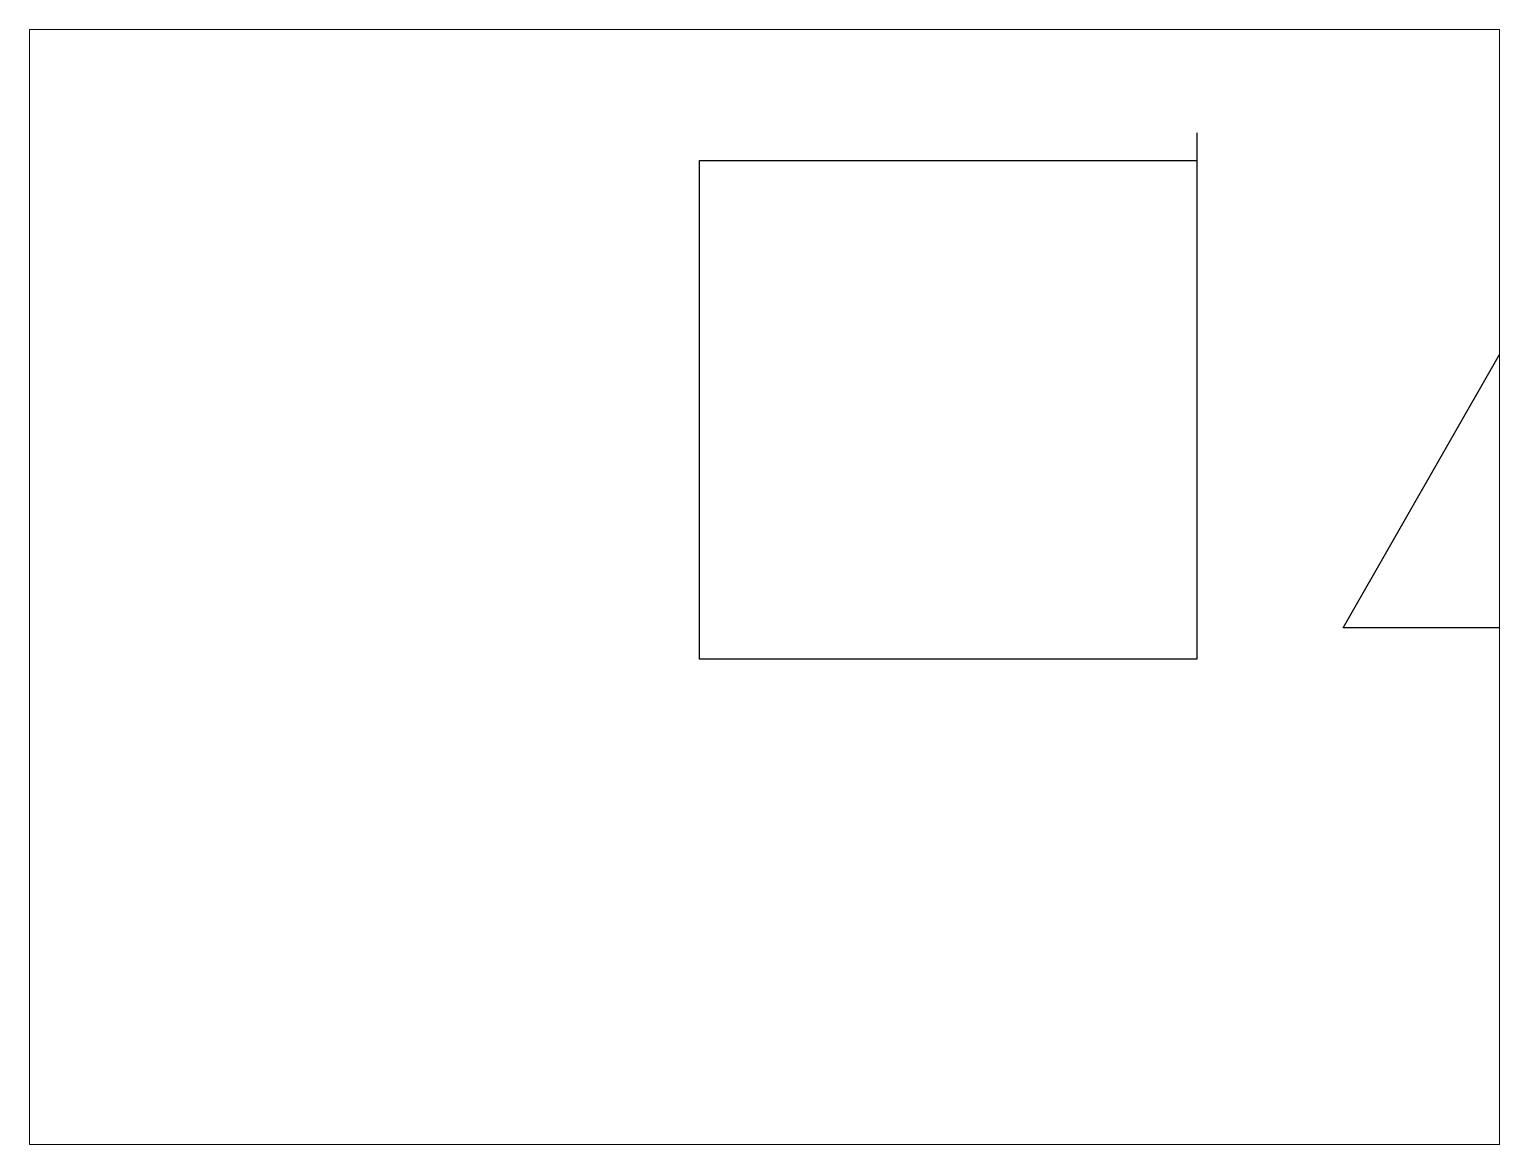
# Paper-space layout 'Layout1' of a CAD drawing. Header units: millimetres. Extents: x 26 to 231, y 20 to 176.
# The model-space entities are those that its viewports show. They can reach past a viewport. Long polylines and large blocks are cut down to what shows.
import ezdxf

# ---------------------------------------------------------------- set-up
doc = ezdxf.new("R2010")
doc.units = ezdxf.units.MM

msp = doc.modelspace()

# ---------------------------------------------------------------- linework, layer by layer
for p, q in [((2856.2, 1263.1), (3602.5, 2567.4)), ((2494.7, 2485.9), (2494.7, 1185.9)), ((1266.8, 1185.9), (1266.8, 2418)), ((1266.8, 2418), (2494.7, 2418)), ((4356.2, 1263.1), (2856.2, 1263.1)), ((2494.7, 1185.9), (1266.8, 1185.9))]:
    msp.add_line(p, q)

psp = doc.layouts.get("Layout1")

# ---------------------------------------------------------------- viewports
at = {"layer": '0'}
psp.add_viewport(center=(128.5, 97.5), size=(205.6, 156), view_center_point=(1427.06, 1364.25), view_height=2755.1691, dxfattribs=at)

doc.saveas('drawing.dxf')
